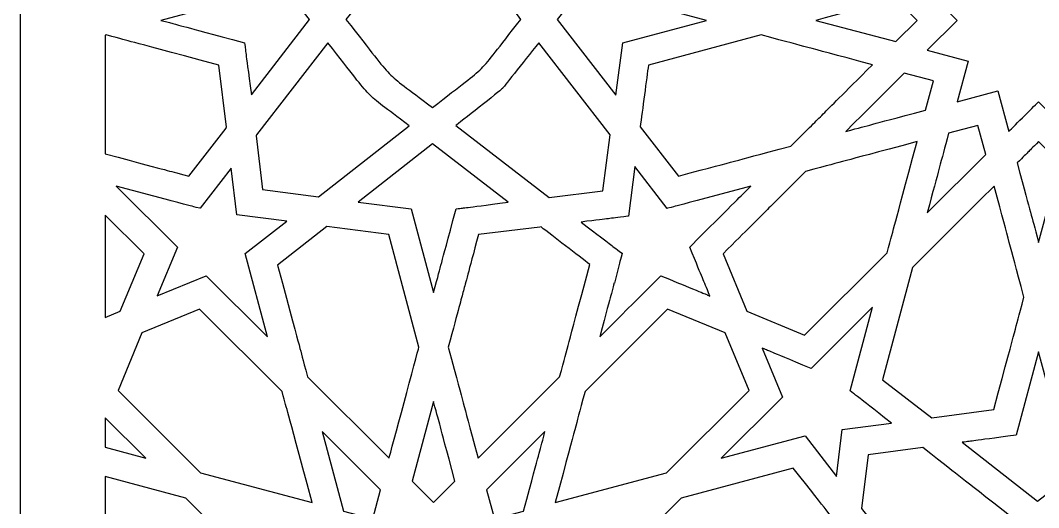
# Model space of a CAD drawing. Header units: millimetres. Extents: x -64 to 64, y -64 to 64.
# Drawn here: x -63.5 to 0, y -30.3 to 0.1 of the extents above; entities that cross this region are included whole.
import ezdxf

# ---------------------------------------------------------------- set-up
doc = ezdxf.new("R2010")
doc.units = ezdxf.units.MM
doc.header["$MEASUREMENT"] = 0
doc.layers.add('layer 1', color=7, linetype='Continuous')

msp = doc.modelspace()

# ---------------------------------------------------------------- linework, layer by layer
at = {"layer": 'layer 1', "color": 250}
for points, knots in [([(-63.5, 63.5), (-63.5, 58.4341), (-63.5, -58.5519), (-63.5, -63.3342), (-63.5, -63.3342), (-51.1634, -63.3342), (24.8624, -63.3342), (36.3756, -63.3342), (36.3756, -63.3342), (36.3756, -63.3342), (36.3312, -63.5), (36.3312, -63.5), (36.3312, -63.5), (36.3312, -63.5), (36.3315, -63.5), (36.3315, -63.5), (36.3315, -63.5), (36.3315, -63.5), (36.376, -63.3342), (36.376, -63.3342), (36.376, -63.3342), (39.6155, -63.3342), (60.3042, -63.3342), (63.5, -63.3342), (63.5, -63.3342), (63.5, -58.9044), (63.5, 59.0741), (63.5, 63.5), (63.5, 63.5), (61.6514, 63.5), (-60.1206, 63.5), (-63.5, 63.5)], [0, 0, 0, 0, 0.1111111, 0.1111111, 0.1111111, 0.1111111, 0.2222222, 0.2222222, 0.2222222, 0.2222222, 0.3333333, 0.3333333, 0.3333333, 0.3333333, 0.4444444, 0.4444444, 0.4444444, 0.4444444, 0.5555556, 0.5555556, 0.5555556, 0.5555556, 0.6666667, 0.6666667, 0.6666667, 0.6666667, 0.7777778, 0.7777778, 0.7777778, 0.7777778, 1, 1, 1, 1]), ([(-2.5425, -4.3152), (-2.5425, -4.3152), (-2.5425, -4.3148), (-2.5425, -4.3148), (-2.5425, -4.3148), (-2.5425, -4.3148), (-5.0846, -4.9953), (-5.0846, -4.9953), (-5.0846, -4.9953), (-5.0846, -4.9953), (-4.4034, -2.4564), (-4.4034, -2.4564), (-4.4034, -2.4564), (-4.4034, -2.4564), (-6.9455, -1.7759), (-6.9455, -1.7759), (-6.9455, -1.7759), (-6.9455, -1.7759), (-5.0846, 0.0829), (-5.0846, 0.0829), (-5.0846, 0.0829), (-5.0846, 0.0829), (-6.9455, 1.9413), (-6.9455, 1.9413), (-6.9455, 1.9413), (-6.9455, 1.9413), (-4.4034, 2.6218), (-4.4034, 2.6218), (-4.4034, 2.6218), (-4.4034, 2.6218), (-5.0846, 5.1611), (-5.0846, 5.1611), (-5.0846, 5.1611), (-5.0846, 5.1611), (-2.5425, 4.4806), (-2.5425, 4.4806), (-2.5425, 4.4806), (-2.5425, 4.4806), (-2.5421, 4.4806), (-2.5421, 4.4806), (-2.5421, 4.4806), (-1.9748, 6.5945), (-2.1396, 5.981), (-1.8609, 7.0192), (-1.8609, 7.0192), (-1.8609, 7.0192), (0, 5.1611), (0, 5.1611), (0, 5.1611), (0, 5.1611), (0, 5.1611), (0, 5.1611), (0, 5.1611), (0, 5.1611), (1.8609, 7.0192), (1.8609, 7.0192), (1.8609, 7.0192), (1.8609, 7.0192), (2.5421, 4.4803), (2.5421, 4.4803), (2.5421, 4.4803), (2.5421, 4.4803), (5.0846, 5.1604), (5.0846, 5.1604), (5.0846, 5.1604), (5.0846, 5.1604), (4.4037, 2.6222), (4.4037, 2.6222), (4.4037, 2.6222), (4.4037, 2.6222), (4.4037, 2.6218), (4.4037, 2.6218), (4.4037, 2.6218), (4.4037, 2.6218), (6.9458, 1.9413), (6.9458, 1.9413), (6.9458, 1.9413), (6.9458, 1.9413), (5.0849, 0.0826), (5.0849, 0.0826), (5.0849, 0.0826), (5.0849, 0.0826), (5.0849, 0.0826), (5.0849, 0.0826), (5.0849, 0.0826), (5.9196, -0.7511), (6.1842, -1.0153), (6.9455, -1.7759), (6.9455, -1.7759), (6.9455, -1.7759), (4.4037, -2.456), (4.4037, -2.456), (4.4037, -2.456), (4.4037, -2.456), (5.0849, -4.9953), (5.0849, -4.9953), (5.0849, -4.9953), (5.0849, -4.9953), (2.5428, -4.3148), (2.5428, -4.3148), (2.5428, -4.3148), (2.5428, -4.3148), (2.5428, -4.3152), (2.5428, -4.3152), (2.5428, -4.3152), (2.5428, -4.3152), (1.8613, -6.8538), (1.8613, -6.8538), (1.8613, -6.8538), (1.8613, -6.8538), (0, -4.9953), (0, -4.9953), (0, -4.9953), (-0.1595, -5.1548), (-1.5208, -6.5144), (-1.8609, -6.8538), (-1.8609, -6.8538), (-1.8609, -6.8538), (-2.5421, -4.3148), (-2.5421, -4.3148), (-2.5421, -4.3148), (-2.5421, -4.3148), (-2.5425, -4.3152), (-2.5425, -4.3152)], [0, 0, 0, 0, 0.03125, 0.03125, 0.03125, 0.03125, 0.0625, 0.0625, 0.0625, 0.0625, 0.09375, 0.09375, 0.09375, 0.09375, 0.125, 0.125, 0.125, 0.125, 0.15625, 0.15625, 0.15625, 0.15625, 0.1875, 0.1875, 0.1875, 0.1875, 0.21875, 0.21875, 0.21875, 0.21875, 0.25, 0.25, 0.25, 0.25, 0.28125, 0.28125, 0.28125, 0.28125, 0.3125, 0.3125, 0.3125, 0.3125, 0.34375, 0.34375, 0.34375, 0.34375, 0.375, 0.375, 0.375, 0.375, 0.40625, 0.40625, 0.40625, 0.40625, 0.4375, 0.4375, 0.4375, 0.4375, 0.46875, 0.46875, 0.46875, 0.46875, 0.5, 0.5, 0.5, 0.5, 0.53125, 0.53125, 0.53125, 0.53125, 0.5625, 0.5625, 0.5625, 0.5625, 0.59375, 0.59375, 0.59375, 0.59375, 0.625, 0.625, 0.625, 0.625, 0.65625, 0.65625, 0.65625, 0.65625, 0.6875, 0.6875, 0.6875, 0.6875, 0.71875, 0.71875, 0.71875, 0.71875, 0.75, 0.75, 0.75, 0.75, 0.78125, 0.78125, 0.78125, 0.78125, 0.8125, 0.8125, 0.8125, 0.8125, 0.84375, 0.84375, 0.84375, 0.84375, 0.875, 0.875, 0.875, 0.875, 0.90625, 0.90625, 0.90625, 0.90625, 0.9375, 0.9375, 0.9375, 0.9375, 1, 1, 1, 1]), ([(-37.8415, 5.4846), (-33.4734, 2.0595), (-34.6825, 3.2339), (-32.2927, 0.1422), (-32.2927, 0.1422), (-32.2927, 0.1422), (-32.2931, 0.1418), (-32.2931, 0.1418), (-32.2931, 0.1418), (-32.2931, 0.1418), (-32.2931, 0.1418), (-32.2931, 0.1418), (-32.2931, 0.1418), (-35.2781, -3.6541), (-34.0204, -2.3975), (-37.805, -5.3654), (-37.805, -5.3654), (-41.1055, -2.8208), (-39.8719, -4.0806), (-43.1947, 0.1457), (-43.1947, 0.1457), (-40.3459, 3.8308), (-41.5666, 2.613), (-37.8415, 5.4846)], [0, 0, 0, 0, 0.1428571, 0.1428571, 0.1428571, 0.1428571, 0.2857143, 0.2857143, 0.2857143, 0.2857143, 0.4285714, 0.4285714, 0.4285714, 0.4285714, 0.5714286, 0.5714286, 0.5714286, 0.5714286, 0.7142857, 0.7142857, 0.7142857, 0.7142857, 1, 1, 1, 1]), ([(-49.5191, 1.481), (-49.4309, 2.1967), (-49.5057, 1.6224), (-49.0929, 4.7537), (-49.0929, 4.7537), (-49.0929, 4.7537), (-45.4604, 0.133), (-45.4604, 0.133), (-45.4604, 0.133), (-45.4604, 0.133), (-45.4605, 0.1326), (-45.4605, 0.1326), (-45.4605, 0.1326), (-45.4605, 0.1326), (-45.4604, 0.1326), (-45.4604, 0.1326), (-45.4604, 0.1326), (-45.4604, 0.1326), (-49.0954, -4.5695), (-49.0954, -4.5695), (-49.0954, -4.5695), (-49.5169, -1.3741), (-49.4192, -2.129), (-49.5195, -1.3155), (-49.5195, -1.3155), (-53.8564, -0.1549), (-53.0352, -0.3746), (-54.7449, 0.0829), (-54.7449, 0.0829), (-54.7449, 0.0829), (-49.5191, 1.481), (-49.5191, 1.481)], [0, 0, 0, 0, 0.1111111, 0.1111111, 0.1111111, 0.1111111, 0.2222222, 0.2222222, 0.2222222, 0.2222222, 0.3333333, 0.3333333, 0.3333333, 0.3333333, 0.4444444, 0.4444444, 0.4444444, 0.4444444, 0.5555556, 0.5555556, 0.5555556, 0.5555556, 0.6666667, 0.6666667, 0.6666667, 0.6666667, 0.7777778, 0.7777778, 0.7777778, 0.7777778, 1, 1, 1, 1]), ([(-26.3719, 4.7854), (-26.3719, 4.7854), (-25.9359, 1.4796), (-25.9359, 1.4796), (-25.9359, 1.4796), (-25.9359, 1.4796), (-20.7155, 0.0829), (-20.7155, 0.0829), (-20.7155, 0.0829), (-20.7155, 0.0829), (-25.9359, -1.3141), (-25.9359, -1.3141), (-25.9359, -1.3141), (-25.9359, -1.3141), (-26.3687, -4.5956), (-26.3687, -4.5956), (-26.3687, -4.5956), (-26.3687, -4.5956), (-30.0273, 0.1362), (-30.0273, 0.1362), (-30.0273, 0.1362), (-30.0273, 0.1362), (-26.3719, 4.7854), (-26.3719, 4.7854)], [0, 0, 0, 0, 0.1428571, 0.1428571, 0.1428571, 0.1428571, 0.2857143, 0.2857143, 0.2857143, 0.2857143, 0.4285714, 0.4285714, 0.4285714, 0.4285714, 0.5714286, 0.5714286, 0.5714286, 0.5714286, 0.7142857, 0.7142857, 0.7142857, 0.7142857, 1, 1, 1, 1]), ([(-8.9154, -1.2485), (-8.9154, -1.2485), (-13.8906, 0.0829), (-13.8906, 0.0829), (-13.8906, 0.0829), (-10.5018, 0.9895), (-12.3522, 0.4946), (-8.9154, 1.4139), (-8.9154, 1.4139), (-8.9154, 1.4139), (-7.5823, 0.0829), (-7.5823, 0.0829), (-7.5823, 0.0829), (-7.5823, 0.0829), (-8.9154, -1.2485), (-8.9154, -1.2485)], [0, 0, 0, 0, 0.2, 0.2, 0.2, 0.2, 0.4, 0.4, 0.4, 0.4, 0.6, 0.6, 0.6, 0.6, 1, 1, 1, 1]), ([(-58.1567, -0.8301), (-56.063, -1.3903), (-57.8174, -0.9207), (-51.1271, -2.7114), (-51.1271, -2.7114), (-51.1271, -2.7114), (-50.6502, -6.5807), (-50.6502, -6.5807), (-50.6502, -6.5807), (-50.6502, -6.5807), (-50.6742, -6.6118), (-50.6742, -6.6118), (-50.6742, -6.6118), (-50.6742, -6.6118), (-50.6709, -6.6393), (-50.6709, -6.6393), (-50.6709, -6.6393), (-50.6709, -6.6393), (-52.9959, -9.646), (-52.9959, -9.646), (-52.9959, -9.646), (-54.7797, -9.169), (-53.5293, -9.5035), (-58.2018, -8.2532), (-58.2018, -8.2532), (-58.2018, -8.2532), (-58.2018, -0.8421), (-58.2018, -0.8421), (-58.2018, -0.8421), (-58.2018, -0.8421), (-58.1567, -0.8301), (-58.1567, -0.8301)], [0, 0, 0, 0, 0.1111111, 0.1111111, 0.1111111, 0.1111111, 0.2222222, 0.2222222, 0.2222222, 0.2222222, 0.3333333, 0.3333333, 0.3333333, 0.3333333, 0.4444444, 0.4444444, 0.4444444, 0.4444444, 0.5555556, 0.5555556, 0.5555556, 0.5555556, 0.6666667, 0.6666667, 0.6666667, 0.6666667, 0.7777778, 0.7777778, 0.7777778, 0.7777778, 1, 1, 1, 1]), ([(-22.4645, -9.646), (-22.4645, -9.646), (-24.8465, -6.5648), (-24.8465, -6.5648), (-24.8465, -6.5648), (-24.7181, -5.5887), (-24.4415, -3.4907), (-24.3388, -2.7132), (-24.3388, -2.7132), (-24.3388, -2.7132), (-17.303, -0.8304), (-17.303, -0.8304), (-17.303, -0.8304), (-13.8017, -1.7674), (-15.3367, -1.3564), (-10.3579, -2.6892), (-10.3579, -2.6892), (-14.2078, -6.5338), (-13.0196, -5.3474), (-15.4428, -7.7671), (-15.4428, -7.7671), (-19.7517, -8.9203), (-18.1617, -8.4945), (-22.4645, -9.646)], [0, 0, 0, 0, 0.1428571, 0.1428571, 0.1428571, 0.1428571, 0.2857143, 0.2857143, 0.2857143, 0.2857143, 0.4285714, 0.4285714, 0.4285714, 0.4285714, 0.5714286, 0.5714286, 0.5714286, 0.5714286, 0.7142857, 0.7142857, 0.7142857, 0.7142857, 1, 1, 1, 1]), ([(-48.8045, -7.1201), (-48.8045, -7.1201), (-48.7655, -7.0711), (-48.7655, -7.0711), (-48.7655, -7.0711), (-48.7655, -7.0711), (-48.7667, -7.0616), (-48.7667, -7.0616), (-48.7667, -7.0616), (-48.7667, -7.0616), (-44.3231, -1.3137), (-44.3231, -1.3137), (-44.3231, -1.3137), (-41.1918, -5.2959), (-42.3443, -4.1176), (-39.2533, -6.5013), (-39.2533, -6.5013), (-39.2533, -6.5013), (-44.9075, -10.9354), (-44.9075, -10.9354), (-44.9075, -10.9354), (-44.9075, -10.9354), (-48.3912, -10.4775), (-48.3912, -10.4775), (-48.3912, -10.4775), (-48.3912, -10.4775), (-48.8045, -7.1201), (-48.8045, -7.1201)], [0, 0, 0, 0, 0.125, 0.125, 0.125, 0.125, 0.25, 0.25, 0.25, 0.25, 0.375, 0.375, 0.375, 0.375, 0.5, 0.5, 0.5, 0.5, 0.625, 0.625, 0.625, 0.625, 0.75, 0.75, 0.75, 0.75, 1, 1, 1, 1]), ([(-31.1679, -1.3134), (-31.1679, -1.3134), (-26.7212, -7.0647), (-26.7212, -7.0647), (-26.7212, -7.0647), (-26.7212, -7.0647), (-27.1829, -10.5675), (-27.1829, -10.5675), (-27.1829, -10.5675), (-27.1829, -10.5675), (-30.5268, -10.9774), (-30.5268, -10.9774), (-30.5268, -10.9774), (-30.5268, -10.9774), (-36.3513, -6.4862), (-36.3513, -6.4862), (-36.3513, -6.4862), (-36.1757, -6.3482), (-33.5716, -4.3236), (-33.4384, -4.1712), (-33.4384, -4.1712), (-33.4384, -4.1712), (-32.1879, -2.6088), (-31.1679, -1.3134)], [0, 0, 0, 0, 0.1428571, 0.1428571, 0.1428571, 0.1428571, 0.2857143, 0.2857143, 0.2857143, 0.2857143, 0.4285714, 0.4285714, 0.4285714, 0.4285714, 0.5714286, 0.5714286, 0.5714286, 0.5714286, 0.7142857, 0.7142857, 0.7142857, 0.7142857, 1, 1, 1, 1]), ([(-12.0301, -6.8538), (-9.1768, -4.0044), (-8.4384, -3.2671), (-8.3876, -3.2163), (-8.3876, -3.2163), (-8.3876, -3.2163), (-6.5663, -3.7035), (-6.5663, -3.7035), (-6.5663, -3.7035), (-6.5663, -3.7035), (-7.0541, -5.522), (-7.0541, -5.522), (-7.0541, -5.522), (-10.9908, -6.5758), (-10.2284, -6.3715), (-12.0301, -6.8538)], [0, 0, 0, 0, 0.2, 0.2, 0.2, 0.2, 0.4, 0.4, 0.4, 0.4, 0.6, 0.6, 0.6, 0.6, 1, 1, 1, 1]), ([(-5.6123, -6.9628), (-5.6123, -6.9628), (-3.7913, -6.4752), (-3.7913, -6.4752), (-3.7913, -6.4752), (-3.7913, -6.4752), (-3.3031, -8.2938), (-3.3031, -8.2938), (-3.3031, -8.2938), (-3.3031, -8.2938), (-6.9455, -11.9316), (-6.9455, -11.9316), (-6.9455, -11.9316), (-6.2039, -9.1669), (-6.1352, -8.9105), (-5.6123, -6.9628)], [0, 0, 0, 0, 0.2, 0.2, 0.2, 0.2, 0.4, 0.4, 0.4, 0.4, 0.6, 0.6, 0.6, 0.6, 1, 1, 1, 1]), ([(-18.1892, -18.0827), (-18.1892, -18.0827), (-18.1892, -18.0827), (-18.1892, -18.0827), (-18.1892, -18.0827), (-18.1892, -18.0827), (-19.6783, -14.4921), (-19.6783, -14.4921), (-19.6783, -14.4921), (-16.5195, -11.3369), (-17.6872, -12.5035), (-14.5284, -9.3486), (-14.5284, -9.3486), (-11.5651, -8.5556), (-13.0362, -8.9493), (-7.5823, -7.4898), (-7.5823, -7.4898), (-9.1599, -13.3696), (-8.921, -12.4799), (-9.4435, -14.4261), (-9.4435, -14.4261), (-9.4435, -14.4261), (-9.4435, -14.4261), (-9.4435, -14.4261), (-9.4435, -14.4261), (-9.4435, -14.4261), (-14.5941, -19.5696), (-14.5941, -19.5696), (-14.5941, -19.5696), (-14.5941, -19.5696), (-18.1892, -18.0827), (-18.1892, -18.0827)], [0, 0, 0, 0, 0.1111111, 0.1111111, 0.1111111, 0.1111111, 0.2222222, 0.2222222, 0.2222222, 0.2222222, 0.3333333, 0.3333333, 0.3333333, 0.3333333, 0.4444444, 0.4444444, 0.4444444, 0.4444444, 0.5555556, 0.5555556, 0.5555556, 0.5555556, 0.6666667, 0.6666667, 0.6666667, 0.6666667, 0.7777778, 0.7777778, 0.7777778, 0.7777778, 1, 1, 1, 1]), ([(-1.3331, -8.8212), (-0.5136, -8.0024), (-0.8177, -8.3062), (0, -7.4898), (0, -7.4898), (0, -7.4898), (1.3331, -8.8209), (1.3331, -8.8209), (1.3331, -8.8209), (1.3331, -8.8209), (0, -13.7904), (0, -13.7904), (0, -13.7904), (-0.5542, -11.7249), (-0.3627, -12.4379), (-1.3331, -8.8212)], [0, 0, 0, 0, 0.2, 0.2, 0.2, 0.2, 0.4, 0.4, 0.4, 0.4, 0.6, 0.6, 0.6, 0.6, 1, 1, 1, 1]), ([(-37.7301, -16.9097), (-37.7301, -16.9097), (-39.1288, -11.6956), (-39.1288, -11.6956), (-39.1288, -11.6956), (-39.1288, -11.6956), (-42.439, -11.2603), (-42.439, -11.2603), (-42.439, -11.2603), (-42.439, -11.2603), (-37.7997, -7.6221), (-37.7997, -7.6221), (-37.7997, -7.6221), (-37.7997, -7.6221), (-33.072, -11.2677), (-33.072, -11.2677), (-33.072, -11.2677), (-36.1479, -11.672), (-35.5701, -11.5976), (-36.3302, -11.6911), (-36.3302, -11.6911), (-37.4442, -15.8443), (-37.1367, -14.6985), (-37.7301, -16.9097)], [0, 0, 0, 0, 0.1428571, 0.1428571, 0.1428571, 0.1428571, 0.2857143, 0.2857143, 0.2857143, 0.2857143, 0.4285714, 0.4285714, 0.4285714, 0.4285714, 0.5714286, 0.5714286, 0.5714286, 0.5714286, 0.7142857, 0.7142857, 0.7142857, 0.7142857, 1, 1, 1, 1]), ([(-54.1656, -11.1591), (-54.1656, -11.1591), (-54.1744, -11.1707), (-54.1744, -11.1707), (-54.1744, -11.1707), (-52.6055, -11.5739), (-53.0097, -11.4685), (-52.3171, -11.6537), (-52.3171, -11.6537), (-52.3171, -11.6537), (-52.3132, -11.6487), (-52.3132, -11.6487), (-52.3132, -11.6487), (-52.3132, -11.6487), (-52.2958, -11.6533), (-52.2958, -11.6533), (-52.2958, -11.6533), (-52.2958, -11.6533), (-50.363, -9.138), (-50.363, -9.138), (-50.363, -9.138), (-50.363, -9.138), (-50.0042, -12.0509), (-50.0042, -12.0509), (-50.0042, -12.0509), (-50.0042, -12.0509), (-46.874, -12.4626), (-46.874, -12.4626), (-46.874, -12.4626), (-46.874, -12.4626), (-49.4859, -14.4674), (-49.4859, -14.4674), (-49.4859, -14.4674), (-49.4859, -14.4674), (-48.0872, -19.6818), (-48.0872, -19.6818), (-48.0872, -19.6818), (-48.0872, -19.6818), (-51.9092, -15.8648), (-51.9092, -15.8648), (-51.9092, -15.8648), (-51.9092, -15.8648), (-54.9635, -17.1277), (-54.9635, -17.1277), (-54.9635, -17.1277), (-54.9635, -17.1277), (-53.6988, -14.0776), (-53.6988, -14.0776), (-53.6988, -14.0776), (-53.6988, -14.0776), (-57.5201, -10.2612), (-57.5201, -10.2612), (-57.5201, -10.2612), (-57.5201, -10.2612), (-54.1656, -11.1591), (-54.1656, -11.1591)], [0, 0, 0, 0, 0.0666667, 0.0666667, 0.0666667, 0.0666667, 0.1333333, 0.1333333, 0.1333333, 0.1333333, 0.2, 0.2, 0.2, 0.2, 0.2666667, 0.2666667, 0.2666667, 0.2666667, 0.3333333, 0.3333333, 0.3333333, 0.3333333, 0.4, 0.4, 0.4, 0.4, 0.4666667, 0.4666667, 0.4666667, 0.4666667, 0.5333333, 0.5333333, 0.5333333, 0.5333333, 0.6, 0.6, 0.6, 0.6, 0.6666667, 0.6666667, 0.6666667, 0.6666667, 0.7333333, 0.7333333, 0.7333333, 0.7333333, 0.8, 0.8, 0.8, 0.8, 0.8666667, 0.8666667, 0.8666667, 0.8666667, 1, 1, 1, 1]), ([(-27.3724, -19.6815), (-26.5116, -16.473), (-26.6813, -17.1051), (-26.4696, -16.316), (-26.4696, -16.316), (-26.4696, -16.316), (-26.4576, -16.3248), (-26.4576, -16.3248), (-26.4576, -16.3248), (-26.0611, -14.7828), (-26.1659, -15.1836), (-25.9782, -14.4847), (-25.9782, -14.4847), (-25.9782, -14.4847), (-25.9786, -14.4843), (-25.9786, -14.4843), (-25.9786, -14.4843), (-25.9786, -14.4843), (-25.974, -14.4678), (-25.974, -14.4678), (-25.974, -14.4678), (-25.974, -14.4678), (-25.9786, -14.4642), (-25.9786, -14.4642), (-25.9786, -14.4642), (-25.9786, -14.4642), (-25.9786, -14.4639), (-25.9786, -14.4639), (-25.9786, -14.4639), (-26.9261, -13.7382), (-26.3148, -14.2064), (-28.5284, -12.5102), (-28.5284, -12.5102), (-26.4283, -12.252), (-27.0817, -12.3321), (-25.611, -12.1518), (-25.611, -12.1518), (-25.611, -12.1518), (-25.6106, -12.1514), (-25.6106, -12.1514), (-25.6106, -12.1514), (-25.6106, -12.1514), (-25.5838, -12.1483), (-25.5838, -12.1483), (-25.5838, -12.1483), (-25.5838, -12.1483), (-25.1732, -9.0392), (-25.1732, -9.0392), (-25.1732, -9.0392), (-25.1732, -9.0392), (-23.1609, -11.6579), (-23.1609, -11.6579), (-23.1609, -11.6579), (-23.1609, -11.6579), (-23.1606, -11.6579), (-23.1606, -11.6579), (-23.1606, -11.6579), (-23.1606, -11.6579), (-23.1606, -11.6579), (-23.1606, -11.6579), (-23.1606, -11.6579), (-23.1606, -11.6579), (-23.1436, -11.6533), (-23.1436, -11.6533), (-23.1436, -11.6533), (-23.1436, -11.6533), (-23.1433, -11.6537), (-23.1433, -11.6537), (-23.1433, -11.6537), (-22.4413, -11.466), (-22.8445, -11.5711), (-21.2859, -11.1707), (-21.2859, -11.1707), (-21.2859, -11.1707), (-21.2947, -11.1591), (-21.2947, -11.1591), (-21.2947, -11.1591), (-21.2947, -11.1591), (-17.9405, -10.2616), (-17.9405, -10.2616), (-17.9405, -10.2616), (-18.802, -11.1224), (-18.0897, -10.4108), (-21.7618, -14.0776), (-21.7618, -14.0776), (-21.7618, -14.0776), (-21.7618, -14.0779), (-21.7618, -14.0779), (-21.7618, -14.0779), (-20.8432, -16.2923), (-20.9871, -15.9456), (-20.4967, -17.1284), (-20.4967, -17.1284), (-20.9949, -16.9224), (-20.4643, -17.1418), (-23.5511, -15.8648), (-23.5511, -15.8648), (-27.4503, -19.7591), (-26.5007, -18.8105), (-27.3724, -19.6815)], [0, 0, 0, 0, 0.0384615, 0.0384615, 0.0384615, 0.0384615, 0.0769231, 0.0769231, 0.0769231, 0.0769231, 0.1153846, 0.1153846, 0.1153846, 0.1153846, 0.1538462, 0.1538462, 0.1538462, 0.1538462, 0.1923077, 0.1923077, 0.1923077, 0.1923077, 0.2307692, 0.2307692, 0.2307692, 0.2307692, 0.2692308, 0.2692308, 0.2692308, 0.2692308, 0.3076923, 0.3076923, 0.3076923, 0.3076923, 0.3461538, 0.3461538, 0.3461538, 0.3461538, 0.3846154, 0.3846154, 0.3846154, 0.3846154, 0.4230769, 0.4230769, 0.4230769, 0.4230769, 0.4615385, 0.4615385, 0.4615385, 0.4615385, 0.5, 0.5, 0.5, 0.5, 0.5384615, 0.5384615, 0.5384615, 0.5384615, 0.5769231, 0.5769231, 0.5769231, 0.5769231, 0.6153846, 0.6153846, 0.6153846, 0.6153846, 0.6538462, 0.6538462, 0.6538462, 0.6538462, 0.6923077, 0.6923077, 0.6923077, 0.6923077, 0.7307692, 0.7307692, 0.7307692, 0.7307692, 0.7692308, 0.7692308, 0.7692308, 0.7692308, 0.8076923, 0.8076923, 0.8076923, 0.8076923, 0.8461538, 0.8461538, 0.8461538, 0.8461538, 0.8846154, 0.8846154, 0.8846154, 0.8846154, 0.9230769, 0.9230769, 0.9230769, 0.9230769, 1, 1, 1, 1]), ([(-9.7451, -22.3654), (-9.7451, -22.3654), (-7.8595, -15.3391), (-7.8595, -15.3391), (-7.8595, -15.3391), (-6.5814, -14.0628), (-7.6108, -15.0904), (-2.7753, -10.262), (-2.7753, -10.262), (-1.6947, -14.2889), (-1.9509, -13.3339), (-0.914, -17.1983), (-0.914, -17.1983), (-1.6249, -19.8469), (-1.1702, -18.1529), (-2.7993, -24.2242), (-2.7993, -24.2242), (-2.7993, -24.2242), (-6.6576, -24.7318), (-6.6576, -24.7318), (-6.6576, -24.7318), (-6.6576, -24.7318), (-9.7451, -22.3654), (-9.7451, -22.3654)], [0, 0, 0, 0, 0.1428571, 0.1428571, 0.1428571, 0.1428571, 0.2857143, 0.2857143, 0.2857143, 0.2857143, 0.4285714, 0.4285714, 0.4285714, 0.4285714, 0.5714286, 0.5714286, 0.5714286, 0.5714286, 0.7142857, 0.7142857, 0.7142857, 0.7142857, 1, 1, 1, 1]), ([(-58.2018, -12.0756), (-58.2018, -12.0756), (-55.7823, -14.4918), (-55.7823, -14.4918), (-55.7823, -14.4918), (-55.7823, -14.4918), (-57.2711, -18.0827), (-57.2711, -18.0827), (-57.2711, -18.0827), (-57.2711, -18.0827), (-58.2018, -18.4676), (-58.2018, -18.4676), (-58.2018, -18.4676), (-58.2018, -18.4676), (-58.2018, -12.0756), (-58.2018, -12.0756)], [0, 0, 0, 0, 0.2, 0.2, 0.2, 0.2, 0.4, 0.4, 0.4, 0.4, 0.6, 0.6, 0.6, 0.6, 1, 1, 1, 1]), ([(-47.4616, -15.1991), (-47.4616, -15.1991), (-44.3818, -12.784), (-44.3818, -12.784), (-44.3818, -12.784), (-44.3818, -12.784), (-40.5293, -13.2909), (-40.5293, -13.2909), (-40.5293, -13.2909), (-40.5293, -13.2909), (-38.6442, -20.3172), (-38.6442, -20.3172), (-38.6442, -20.3172), (-38.7302, -20.6375), (-40.4126, -26.9078), (-40.5055, -27.2538), (-40.5055, -27.2538), (-40.5055, -27.2538), (-45.5899, -22.1756), (-45.5899, -22.1756), (-45.5899, -22.1756), (-46.2628, -19.6677), (-45.7157, -21.7071), (-47.4616, -15.1991)], [0, 0, 0, 0, 0.1428571, 0.1428571, 0.1428571, 0.1428571, 0.2857143, 0.2857143, 0.2857143, 0.2857143, 0.4285714, 0.4285714, 0.4285714, 0.4285714, 0.5714286, 0.5714286, 0.5714286, 0.5714286, 0.7142857, 0.7142857, 0.7142857, 0.7142857, 1, 1, 1, 1]), ([(-34.9548, -27.2538), (-36.1302, -22.8731), (-35.6352, -24.7177), (-36.816, -20.3172), (-36.816, -20.3172), (-35.5001, -15.4129), (-36.2486, -18.2023), (-34.9323, -13.2965), (-34.9323, -13.2965), (-34.9323, -13.2965), (-31.0986, -12.8256), (-31.0986, -12.8256), (-31.0986, -12.8256), (-31.0986, -12.8256), (-31.0983, -12.8259), (-31.0983, -12.8259), (-31.0983, -12.8259), (-31.0983, -12.8259), (-31.0304, -12.8175), (-31.0304, -12.8175), (-31.0304, -12.8175), (-30.3429, -13.3477), (-28.6701, -14.6375), (-27.9883, -15.1631), (-27.9883, -15.1631), (-29.5493, -20.9808), (-29.2376, -19.8191), (-29.8699, -22.176), (-29.8699, -22.176), (-29.8699, -22.176), (-34.9548, -27.2538), (-34.9548, -27.2538)], [0, 0, 0, 0, 0.1111111, 0.1111111, 0.1111111, 0.1111111, 0.2222222, 0.2222222, 0.2222222, 0.2222222, 0.3333333, 0.3333333, 0.3333333, 0.3333333, 0.4444444, 0.4444444, 0.4444444, 0.4444444, 0.5555556, 0.5555556, 0.5555556, 0.5555556, 0.6666667, 0.6666667, 0.6666667, 0.6666667, 0.7777778, 0.7777778, 0.7777778, 0.7777778, 1, 1, 1, 1]), ([(-55.9195, -19.4328), (-55.9195, -19.4328), (-52.3238, -17.9455), (-52.3238, -17.9455), (-52.3238, -17.9455), (-52.3238, -17.9455), (-47.1731, -23.089), (-47.1731, -23.089), (-47.1731, -23.089), (-46.7476, -24.675), (-47.1104, -23.3228), (-45.3122, -30.0257), (-45.3122, -30.0257), (-45.3122, -30.0257), (-52.258, -28.1672), (-52.258, -28.1672), (-52.258, -28.1672), (-52.258, -28.1672), (-57.4082, -23.023), (-57.4082, -23.023), (-57.4082, -23.023), (-57.4082, -23.023), (-55.9195, -19.4328), (-55.9195, -19.4328)], [0, 0, 0, 0, 0.1428571, 0.1428571, 0.1428571, 0.1428571, 0.2857143, 0.2857143, 0.2857143, 0.2857143, 0.4285714, 0.4285714, 0.4285714, 0.4285714, 0.5714286, 0.5714286, 0.5714286, 0.5714286, 0.7142857, 0.7142857, 0.7142857, 0.7142857, 1, 1, 1, 1]), ([(-23.2022, -28.1668), (-23.2022, -28.1668), (-30.1476, -30.0257), (-30.1476, -30.0257), (-30.1476, -30.0257), (-28.6217, -24.3374), (-29.0482, -25.9274), (-28.2866, -23.0893), (-28.2866, -23.0893), (-28.2866, -23.0893), (-23.1362, -17.9458), (-23.1362, -17.9458), (-23.1362, -17.9458), (-23.1362, -17.9458), (-19.5407, -19.4331), (-19.5407, -19.4331), (-19.5407, -19.4331), (-19.5407, -19.4331), (-18.0516, -23.0233), (-18.0516, -23.0233), (-18.0516, -23.0233), (-18.0516, -23.0233), (-23.2022, -28.1668), (-23.2022, -28.1668)], [0, 0, 0, 0, 0.1428571, 0.1428571, 0.1428571, 0.1428571, 0.2857143, 0.2857143, 0.2857143, 0.2857143, 0.4285714, 0.4285714, 0.4285714, 0.4285714, 0.5714286, 0.5714286, 0.5714286, 0.5714286, 0.7142857, 0.7142857, 0.7142857, 0.7142857, 1, 1, 1, 1]), ([(-19.7901, -27.2542), (-19.7901, -27.2542), (-15.9681, -23.4379), (-15.9681, -23.4379), (-15.9681, -23.4379), (-15.9681, -23.4379), (-17.2335, -20.3874), (-17.2335, -20.3874), (-17.2335, -20.3874), (-16.5763, -20.659), (-17.1573, -20.4188), (-14.1792, -21.6507), (-14.1792, -21.6507), (-14.1792, -21.6507), (-10.3576, -17.8336), (-10.3576, -17.8336), (-10.3576, -17.8336), (-10.3576, -17.8336), (-11.7567, -23.0477), (-11.7567, -23.0477), (-11.7567, -23.0477), (-11.0695, -23.574), (-11.6551, -23.1186), (-9.175, -25.0631), (-9.175, -25.0631), (-9.175, -25.0631), (-12.2467, -25.4677), (-12.2467, -25.4677), (-12.2467, -25.4677), (-12.2467, -25.4677), (-12.6086, -28.4063), (-12.6086, -28.4063), (-12.6086, -28.4063), (-12.6086, -28.4063), (-14.5694, -25.8572), (-14.5694, -25.8572), (-14.5694, -25.8572), (-14.5694, -25.8572), (-19.7901, -27.2542), (-19.7901, -27.2542)], [0, 0, 0, 0, 0.0909091, 0.0909091, 0.0909091, 0.0909091, 0.1818182, 0.1818182, 0.1818182, 0.1818182, 0.2727273, 0.2727273, 0.2727273, 0.2727273, 0.3636364, 0.3636364, 0.3636364, 0.3636364, 0.4545455, 0.4545455, 0.4545455, 0.4545455, 0.5454545, 0.5454545, 0.5454545, 0.5454545, 0.6363636, 0.6363636, 0.6363636, 0.6363636, 0.7272727, 0.7272727, 0.7272727, 0.7272727, 0.8181818, 0.8181818, 0.8181818, 0.8181818, 1, 1, 1, 1]), ([(-4.7646, -26.2622), (-4.0146, -26.1634), (-4.3737, -26.2107), (-1.3988, -25.8195), (-1.3988, -25.8195), (-1.3988, -25.8195), (0, -20.6054), (0, -20.6054), (0, -20.6054), (0, -20.6054), (1.3988, -25.8195), (1.3988, -25.8195), (1.3988, -25.8195), (1.3988, -25.8195), (4.705, -26.2537), (4.705, -26.2537), (4.705, -26.2537), (4.705, -26.2537), (-0.0748, -29.9391), (-0.0748, -29.9391), (-0.0748, -29.9391), (-0.0748, -29.9391), (-4.7646, -26.2622), (-4.7646, -26.2622)], [0, 0, 0, 0, 0.1428571, 0.1428571, 0.1428571, 0.1428571, 0.2857143, 0.2857143, 0.2857143, 0.2857143, 0.4285714, 0.4285714, 0.4285714, 0.4285714, 0.5714286, 0.5714286, 0.5714286, 0.5714286, 0.7142857, 0.7142857, 0.7142857, 0.7142857, 1, 1, 1, 1]), ([(-37.7301, -23.7247), (-37.2293, -25.5909), (-37.5477, -24.4041), (-36.3968, -28.6942), (-36.3968, -28.6942), (-36.3968, -28.6942), (-37.7301, -30.0259), (-37.7301, -30.0259), (-37.7301, -30.0259), (-37.7301, -30.0259), (-39.0631, -28.6942), (-39.0631, -28.6942), (-39.0631, -28.6942), (-39.0631, -28.6942), (-37.7301, -23.7247), (-37.7301, -23.7247)], [0, 0, 0, 0, 0.2, 0.2, 0.2, 0.2, 0.4, 0.4, 0.4, 0.4, 0.6, 0.6, 0.6, 0.6, 1, 1, 1, 1]), ([(-58.2018, -24.7255), (-58.2018, -24.7255), (-55.6696, -27.2542), (-55.6696, -27.2542), (-55.6696, -27.2542), (-55.6696, -27.2542), (-58.2018, -26.5765), (-58.2018, -26.5765), (-58.2018, -26.5765), (-58.2018, -26.5765), (-58.2018, -24.7255), (-58.2018, -24.7255)], [0, 0, 0, 0, 0.25, 0.25, 0.25, 0.25, 0.5, 0.5, 0.5, 0.5, 1, 1, 1, 1]), ([(-44.6758, -25.5834), (-44.6758, -25.5834), (-41.0329, -29.2213), (-41.0329, -29.2213), (-41.0329, -29.2213), (-41.0329, -29.2213), (-41.521, -31.0406), (-41.521, -31.0406), (-41.521, -31.0406), (-41.521, -31.0406), (-43.3426, -30.553), (-43.3426, -30.553), (-43.3426, -30.553), (-43.3426, -30.553), (-44.6758, -25.5834), (-44.6758, -25.5834)], [0, 0, 0, 0, 0.2, 0.2, 0.2, 0.2, 0.4, 0.4, 0.4, 0.4, 0.6, 0.6, 0.6, 0.6, 1, 1, 1, 1]), ([(-30.7846, -25.5838), (-31.2484, -27.3131), (-30.9758, -26.2971), (-32.1179, -30.553), (-32.1179, -30.553), (-32.1179, -30.553), (-33.9389, -31.0406), (-33.9389, -31.0406), (-33.9389, -31.0406), (-33.9389, -31.0406), (-34.4268, -29.2216), (-34.4268, -29.2216), (-34.4268, -29.2216), (-34.4268, -29.2216), (-30.7846, -25.5838), (-30.7846, -25.5838)], [0, 0, 0, 0, 0.2, 0.2, 0.2, 0.2, 0.4, 0.4, 0.4, 0.4, 0.6, 0.6, 0.6, 0.6, 1, 1, 1, 1]), ([(-6.5786, -36.0899), (-6.5786, -36.0899), (-11.0515, -30.3995), (-11.0515, -30.3995), (-11.0515, -30.3995), (-11.0515, -30.3995), (-10.6377, -27.0379), (-10.6377, -27.0379), (-10.6377, -27.0379), (-10.6377, -27.0379), (-7.2291, -26.5896), (-7.2291, -26.5896), (-7.2291, -26.5896), (-4.2788, -28.9031), (-5.5319, -27.9206), (-1.5286, -31.06), (-1.5286, -31.06), (-1.5286, -31.06), (-4.3145, -33.2088), (-4.3145, -33.2088), (-4.3145, -33.2088), (-4.3145, -33.2088), (-4.548, -33.4634), (-6.5786, -36.0899)], [0, 0, 0, 0, 0.1428571, 0.1428571, 0.1428571, 0.1428571, 0.2857143, 0.2857143, 0.2857143, 0.2857143, 0.4285714, 0.4285714, 0.4285714, 0.4285714, 0.5714286, 0.5714286, 0.5714286, 0.5714286, 0.7142857, 0.7142857, 0.7142857, 0.7142857, 1, 1, 1, 1]), ([(-27.372, -34.8262), (-27.372, -34.8262), (-22.2878, -29.7483), (-22.2878, -29.7483), (-22.2878, -29.7483), (-22.2878, -29.7483), (-15.3024, -27.879), (-15.3024, -27.879), (-15.3024, -27.879), (-13.0164, -30.7869), (-12.918, -30.9149), (-12.918, -30.9149), (-12.918, -30.9149), (-13.274, -33.8095), (-13.166, -32.9325), (-13.3964, -34.8036), (-13.3964, -34.8036), (-16.2394, -35.5646), (-14.8548, -35.1939), (-20.4265, -36.685), (-20.4265, -36.685), (-24.8334, -35.5057), (-22.9859, -36.0003), (-27.372, -34.8262)], [0, 0, 0, 0, 0.1428571, 0.1428571, 0.1428571, 0.1428571, 0.2857143, 0.2857143, 0.2857143, 0.2857143, 0.4285714, 0.4285714, 0.4285714, 0.4285714, 0.5714286, 0.5714286, 0.5714286, 0.5714286, 0.7142857, 0.7142857, 0.7142857, 0.7142857, 1, 1, 1, 1]), ([(-58.2018, -28.4022), (-58.2018, -28.4022), (-53.1724, -29.748), (-53.1724, -29.748), (-53.1724, -29.748), (-53.1724, -29.748), (-48.0872, -34.8262), (-48.0872, -34.8262), (-48.0872, -34.8262), (-48.1628, -34.8467), (-55.0012, -36.6765), (-55.0336, -36.6853), (-55.0336, -36.6853), (-55.0336, -36.6853), (-58.2018, -35.8372), (-58.2018, -35.8372), (-58.2018, -35.8372), (-58.2018, -35.8372), (-58.2018, -28.4022), (-58.2018, -28.4022)], [0, 0, 0, 0, 0.1666667, 0.1666667, 0.1666667, 0.1666667, 0.3333333, 0.3333333, 0.3333333, 0.3333333, 0.5, 0.5, 0.5, 0.5, 0.6666667, 0.6666667, 0.6666667, 0.6666667, 1, 1, 1, 1])]:
    msp.add_open_spline(points, degree=3, knots=knots, dxfattribs=at)

doc.saveas('drawing.dxf')
